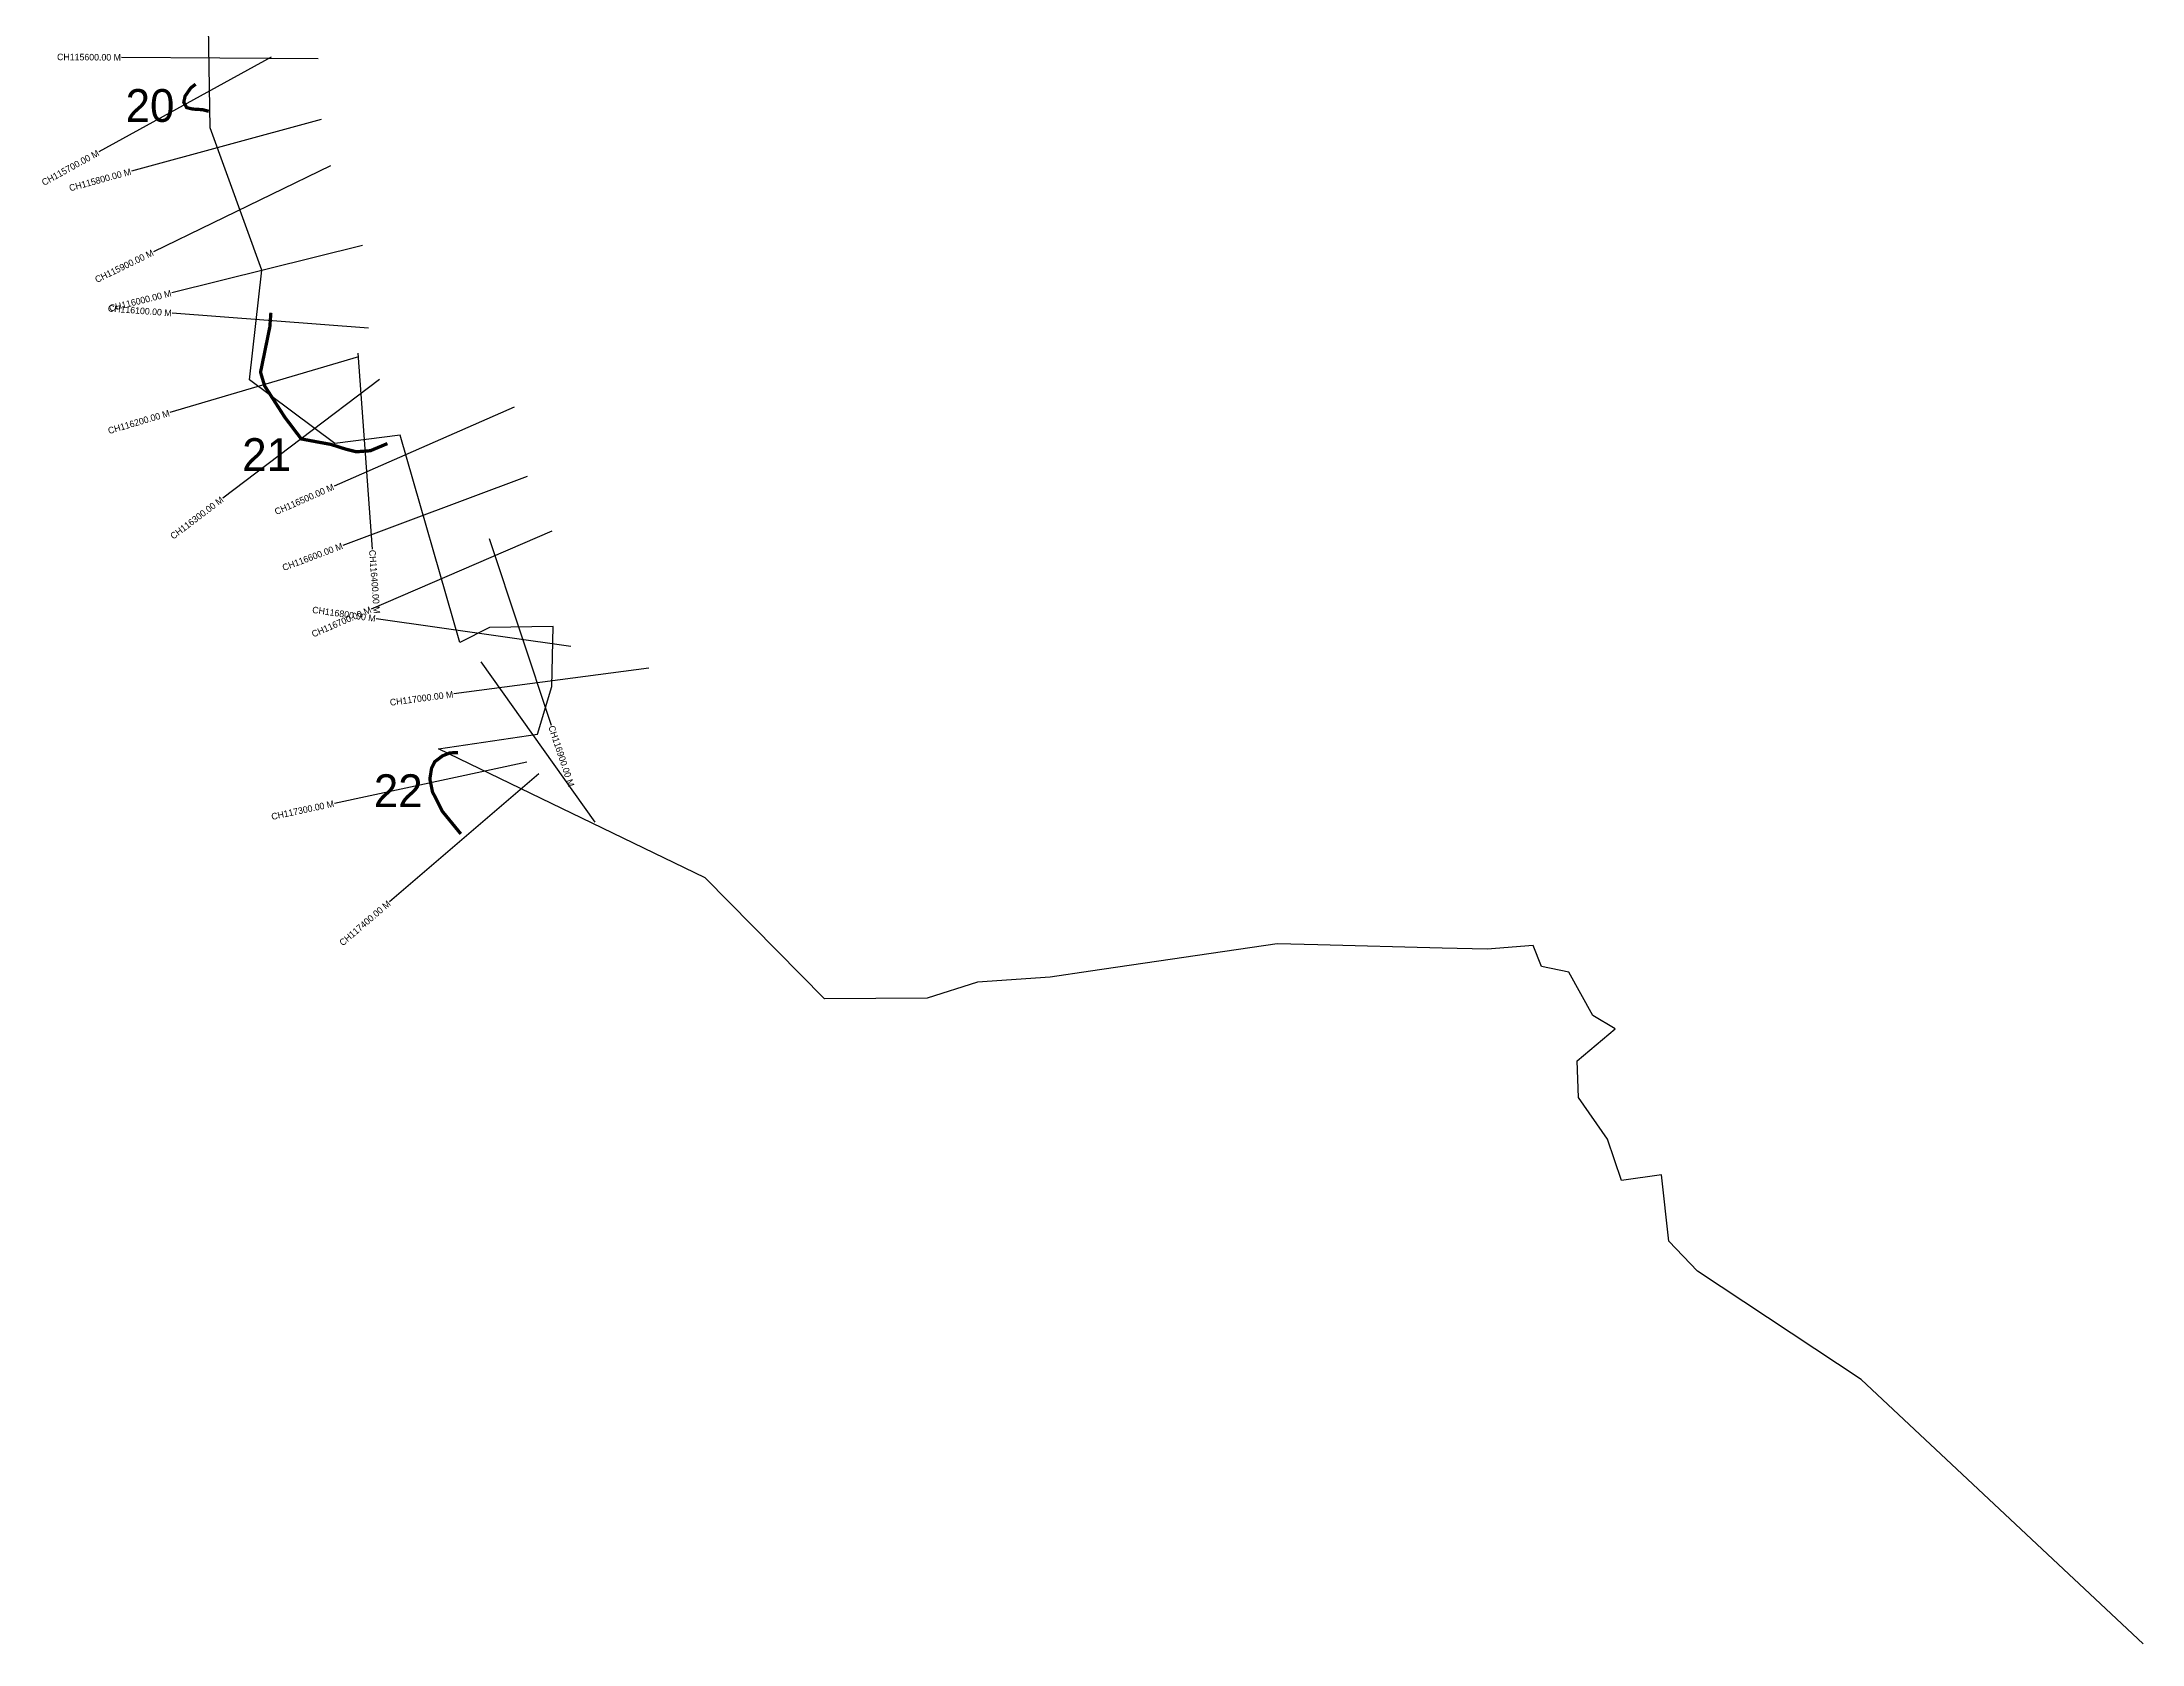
# Model space of a CAD drawing. Header units: metres. Extents: x 266375 to 272991, y 2129469 to 2134399.
# Drawn here: x 266479 to 269683, y 2130276 to 2132720 of the extents above; entities that cross this region are included whole.
import ezdxf
from ezdxf.enums import TextEntityAlignment as Align

# ---------------------------------------------------------------- set-up
doc = ezdxf.new("R2010")
doc.units = ezdxf.units.M
for name, color, linetype in [('CS', 134, 'Continuous'), ('CSMark', 6, 'Continuous'), ('UNPROTECTED', 10, 'Continuous')]:
    doc.layers.add(name, color=color, linetype=linetype)

msp = doc.modelspace()

# ---------------------------------------------------------------- linework, layer by layer
at = {"color": 6}
msp.add_lwpolyline([(269685, 2130276.3), (269254.8, 2130679.7), (269005, 2130845), (268961.3, 2130890.5), (268949.8, 2130991.7), (268889, 2130983.2), (268867.4, 2131046.4), (268823.3, 2131110), (268821.4, 2131165.8), (268879.1, 2131214.7), (268845.3, 2131234.8), (268808.6, 2131300.9), (268766.8, 2131309.5), (268754.3, 2131341.5), (268683.9, 2131335.8), (268615.2, 2131337.6), (268425.4, 2131342.4), (268363.7, 2131344), (268078.6, 2131302.4), (268017.1, 2131293.4), (267906.3, 2131285.6), (267829.8, 2131261.4), (267673.1, 2131260.2), (267490.7, 2131444.6), (267084.3, 2131641.7), (267235.3, 2131664), (267257, 2131736.5), (267258.9, 2131828.2), (267161.9, 2131826.7), (267116.5, 2131803.7), (267025.5, 2132120), (266926.1, 2132107.2), (266795.9, 2132204.5), (266814.8, 2132371.8), (266736, 2132588.6), (266732.6, 2132774.1)], dxfattribs=at)
at = {"layer": 'CS'}
for p, q in [((266828.8, 2132696.4), (266566, 2132551.8)), ((266900.6, 2132693.9), (266600.6, 2132696.1)), ((266905.2, 2132601.4), (266615.7, 2132522.4)), ((266919.1, 2132530.6), (266649.3, 2132399.5)), ((266968.4, 2132409.2), (266677.2, 2132337)), ((266977.1, 2132283.2), (266677.9, 2132306)), ((266962.1, 2132239.5), (266674.4, 2132154.3)), ((266961, 2132245.2), (266983, 2131946)), ((266994.1, 2132205), (266755, 2132023.8)), ((267199.5, 2132162.7), (266924.8, 2132042.1)), ((267219.4, 2132057), (266938.4, 2131951.8)), ((267257.2, 2131973.4), (266981.6, 2131854.8)), ((267161.3, 2131962.3), (267256, 2131677.7)), ((267286.1, 2131797.6), (266989.1, 2131840)), ((267404.9, 2131764.6), (267107.5, 2131725.2)), ((267322.9, 2131529.7), (267149.1, 2131774.2)), ((267218.8, 2131621.1), (266925.4, 2131558.4)), ((267237.4, 2131603.3), (267009.6, 2131408))]:
    msp.add_line(p, q, dxfattribs=at)
at = {"layer": 'UNPROTECTED', "const_width": 5, "flags": 128}
for points in [[(266713.6, 2132655.2), (266706.3, 2132649.7), (266697.5, 2132637), (266695.5, 2132627.6), (266699.9, 2132619.5), (266708.8, 2132617.3), (266724.4, 2132616.3), (266733.6, 2132613.8)], [(266828.4, 2132306.6), (266826.8, 2132285.1), (266818.1, 2132242.6), (266812.6, 2132215.9), (266818.8, 2132195.2), (266849.6, 2132147.3), (266874.7, 2132114.2), (266893.3, 2132110.7), (266920.1, 2132105.8), (266942.2, 2132098.7), (266958.6, 2132094.6), (266980.2, 2132096.2), (267006.2, 2132107.1)], [(267114, 2131635.9), (267101.4, 2131635.3), (267090.2, 2131630.8), (267078.3, 2131621.8), (267073.5, 2131611.8), (267070.9, 2131595.4), (267075, 2131575.8), (267090.1, 2131546.1), (267115.6, 2131514.9), (267118.2, 2131511.8)]]:
    msp.add_lwpolyline(points, dxfattribs=at)

# ---------------------------------------------------------------- texts
at = {"char_height": 50, "attachment_point": 1}
for s, insert in [('20', (266606.8, 2132647.7)), ('21', (266784.7, 2132115.3)), ('22', (266985.5, 2131602.7))]:
    msp.add_mtext_dynamic_manual_height_columns(s, width=70.183, gutter_width=1, heights=[0], dxfattribs=dict(at, insert=insert))
at = {"layer": 'CSMark'}
for s, rotation, p in [('CH115600.00 M', 359.5917, (266599.6, 2132696.1)), ('CH115700.00 M', 28.8228, (266565.1, 2132551.3)), ('CH115800.00 M', 15.2677, (266614.8, 2132522.2)), ('CH115900.00 M', 25.9258, (266648.4, 2132399)), ('CH116000.00 M', 13.94, (266676.3, 2132336.7)), ('CH116100.00 M', 355.646, (266676.9, 2132306.1)), ('CH116200.00 M', 16.5096, (266673.5, 2132154)), ('CH116500.00 M', 23.7105, (266923.9, 2132041.7)), ('CH116300.00 M', 37.1388, (266754.2, 2132023.2)), ('CH116600.00 M', 20.5183, (266937.5, 2131951.5)), ('CH116700.00 M', 23.2791, (266980.7, 2131854.4)), ('CH116800.00 M', 351.8879, (266988.1, 2131840.1)), ('CH117000.00 M', 7.5538, (267106.5, 2131725)), ('CH117300.00 M', 12.0453, (266924.4, 2131558.2)), ('CH117400.00 M', 40.5985, (267008.8, 2131407.4))]:
    msp.add_text(s, height=10, rotation=rotation, dxfattribs=at).set_placement(p, align=Align.MIDDLE_RIGHT)
for s, rotation, p in [('CH116400.00 M', 274.2128, (266983.1, 2131945)), ('CH116900.00 M', 288.3947, (267256.3, 2131676.7))]:
    msp.add_text(s, height=10, rotation=rotation, dxfattribs=at).set_placement(p, align=Align.MIDDLE_LEFT)

doc.saveas('drawing.dxf')
